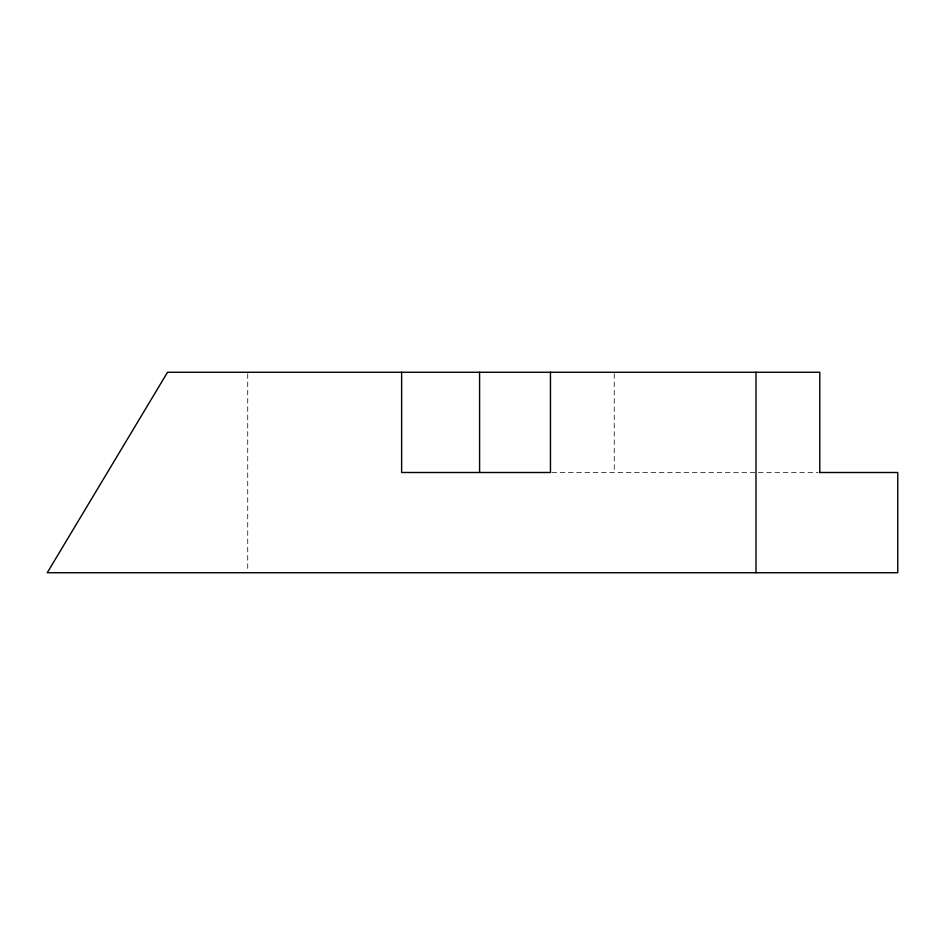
<?xml version="1.0" encoding="UTF-8"?>
<svg xmlns="http://www.w3.org/2000/svg" width="945" height="945" viewBox="0 0 945 945"><rect width="100%" height="100%" fill="white"/><g stroke="black" fill="none" stroke-linecap="round" stroke-linejoin="round"><path stroke-width="0.71" stroke-dasharray="4.72 3.54" d="M551.915 472.5L818.016 472.5M614.25 373.747L614.25 472.5M247.72 373.747L247.72 571.252"/><path stroke-width="1.42" d="M819.492 472.5L897.75 472.5L897.75 572.729L47.25 572.729L167.525 372.271L819.787 372.271L819.787 472.5M756 372.271L756 572.729M550.462 372.271L550.462 472.5L401.625 472.5L401.625 372.271M479.587 372.271L479.587 472.5"/></g></svg>
